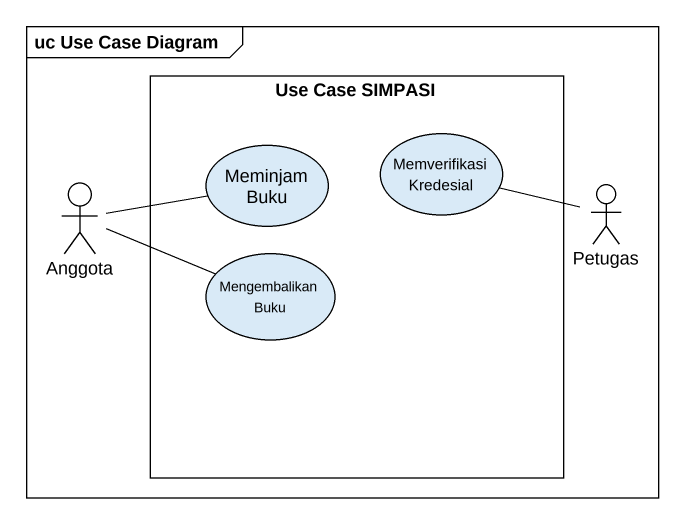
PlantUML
@startuml
mainframe uc Use Case Diagram
rectangle "Use Case SIMPASI" as Use_Case_SIMPASI {
  usecase "Meminjam Buku" as Meminjam_Buku
  usecase "Memverifikasi Kredesial" as Memverifikasi_Kredesial
  usecase "Mengembalikan Buku" as Mengembalikan_Buku
}
actor Anggota
actor Petugas
Anggota -right- Meminjam_Buku
Anggota -right- Mengembalikan_Buku
Petugas -left- Memverifikasi_Kredesial
@enduml
